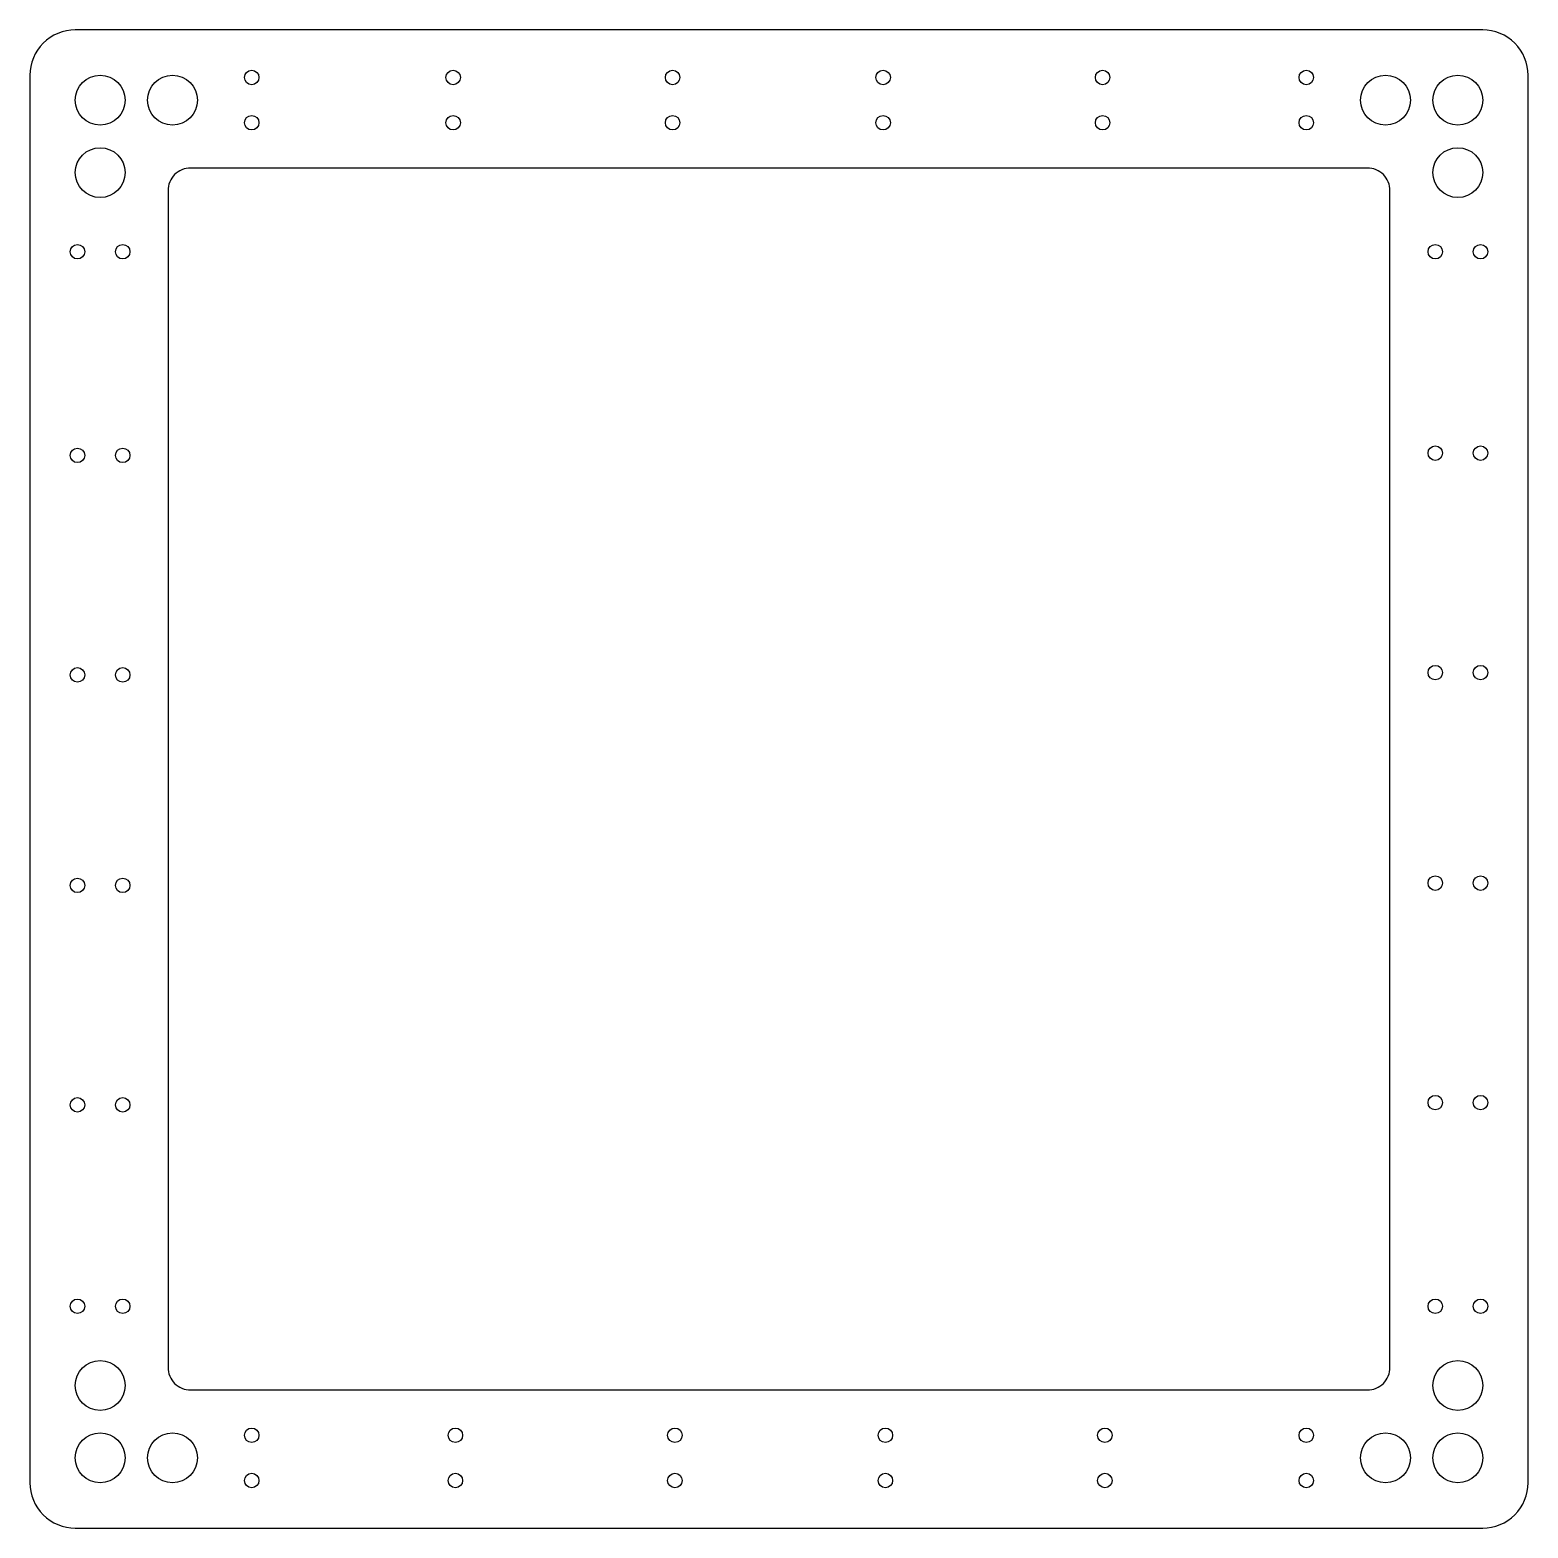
# Model space of a CAD drawing. Header units: millimetres. Extents: x -166 to 165, y -165 to 166.
import ezdxf

# ---------------------------------------------------------------- set-up
doc = ezdxf.new("R2010")
doc.units = ezdxf.units.MM
doc.layers.get('0').update_dxf_attribs({"linetype": 'CONTINUOUS'})

msp = doc.modelspace()

# ---------------------------------------------------------------- linework, layer by layer
for points in [[(155.5, -165.5, 0.414214), (165.5, -155.5), (165.5, 155.5, 0.414214), (155.5, 165.5), (-155.5, 165.5, 0.414214), (-165.5, 155.5), (-165.5, -155.5, 0.414214), (-155.5, -165.5)], [(130, -135, 0.414214), (135, -130), (135, 130, 0.414214), (130, 135), (-130, 135, 0.414214), (-135, 130), (-135, -130, 0.414214), (-130, -135)]]:
    msp.add_lwpolyline(points, format="xyb", close=True)
for centre, radius in [((-116.5, 155, 0), 1.6), ((-72, 155, 0), 1.6), ((-23.5, 155, 0), 1.6), ((23, 155, 0), 1.6), ((71.5, 155, 0), 1.6), ((116.5, 155, 0), 1.6), ((-150, 149.98, 0), 5.5), ((-134, 149.98, 0), 5.5), ((134, 149.98, 0), 5.5), ((150, 149.98, 0), 5.5), ((-116.5, 145, 0), 1.6), ((-72, 145, 0), 1.6), ((-23.5, 145, 0), 1.6), ((23, 145, 0), 1.6), ((71.5, 145, 0), 1.6), ((116.5, 145, 0), 1.6), ((-150, 133.98, 0), 5.5), ((150, 133.98, 0), 5.5), ((-155, 116.5, 0), 1.6), ((-145, 116.5, 0), 1.6), ((145, 116.5, 0), 1.6), ((155, 116.5, 0), 1.6), ((-155, 71.5, 0), 1.6), ((-145, 71.5, 0), 1.6), ((145, 72, 0), 1.6), ((155, 72, 0), 1.6), ((-155, 23, 0), 1.6), ((-145, 23, 0), 1.6), ((145, 23.5, 0), 1.6), ((155, 23.5, 0), 1.6), ((-155, -23.5, 0), 1.6), ((-145, -23.5, 0), 1.6), ((145, -23, 0), 1.6), ((155, -23, 0), 1.6), ((-155, -72, 0), 1.6), ((-145, -72, 0), 1.6), ((145, -71.5, 0), 1.6), ((155, -71.5, 0), 1.6), ((-155, -116.5, 0), 1.6), ((-145, -116.5, 0), 1.6), ((145, -116.5, 0), 1.6), ((155, -116.5, 0), 1.6), ((-150, -134, 0), 5.5), ((150, -134, 0), 5.5), ((-150, -150, 0), 5.5), ((-134, -150, 0), 5.5), ((-116.5, -145, 0), 1.6), ((-71.5, -145, 0), 1.6), ((-23, -145, 0), 1.6), ((23.5, -145, 0), 1.6), ((72, -145, 0), 1.6), ((116.5, -145, 0), 1.6), ((134, -150, 0), 5.5), ((150, -150, 0), 5.5), ((-116.5, -155, 0), 1.6), ((-71.5, -155, 0), 1.6), ((-23, -155, 0), 1.6), ((23.5, -155, 0), 1.6), ((72, -155, 0), 1.6), ((116.5, -155, 0), 1.6)]:
    msp.add_circle(centre, radius)

doc.saveas('drawing.dxf')
